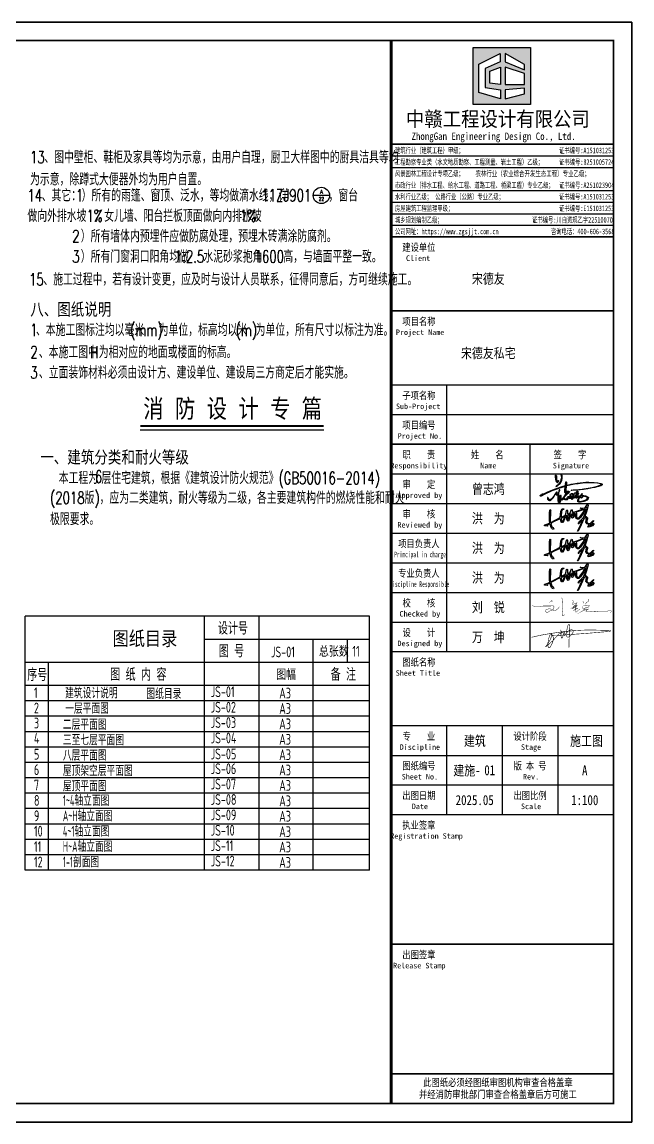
# Model space of a CAD drawing. Extents: x 522289 to 1051641, y 88514 to 354674.
# Drawn here: x 899561 to 916023, y 291238 to 320938 of the extents above; entities that cross this region are included whole.
import ezdxf
from ezdxf.enums import TextEntityAlignment as Align

# ---------------------------------------------------------------- set-up
doc = ezdxf.new("R2010")
doc.units = 0
doc.header["$LTSCALE"] = 1000
doc.header["$MEASUREMENT"] = 0
doc.layers.get('0').update_dxf_attribs({"linetype": 'CONTINUOUS'})
for name, color, linetype in [('_0', 7, 'CONTINUOUS'), ('P-图框', 7, 'CONTINUOUS'), ('PUB_DIM', 3, 'CONTINUOUS'), ('PUB_TEXT', 7, 'CONTINUOUS'), ('PUB_TITLE', 4, 'CONTINUOUS'), ('TEXT', 7, 'CONTINUOUS'), ('TK', 7, 'CONTINUOUS'), ('中赣LOGO', 7, 'CONTINUOUS'), ('图框字', 3, 'CONTINUOUS'), ('曾志鸿签名', 154, 'CONTINUOUS')]:
    doc.layers.add(name, color=color, linetype=linetype)
doc.styles.add('_HZTXT', font='ros1.shx', dxfattribs={"width": 0.75, "bigfont": 'HZTXT.shx'})
doc.styles.add('_TCH_LABEL', font='COMPLEX', dxfattribs={"bigfont": 'GBCBIG'})
doc.styles.add('hz1', font='SIMPLEX', dxfattribs={"width": 0.8, "bigfont": 'HZTXT'})
doc.styles.add('STYLE-ARIAL', font='NSimSun.ttf')
doc.styles.add('图签', font='宋体.ttf', dxfattribs={"width": 0.66})
doc.styles.add('宋体08', font='宋体.ttf', dxfattribs={"width": 0.8})
doc.styles.add('文字2', font='TXT', dxfattribs={"width": 0.7, "bigfont": 'HZTXT'})
doc.styles.add('黑体', font='simhei_0.ttf', dxfattribs={"height": 100})

# ---------------------------------------------------------------- blocks, each defined once
blk = doc.blocks.new('中赣设计')
at = {"layer": '中赣LOGO'}
h = blk.add_hatch(color=256, dxfattribs=at)
h.dxf.hatch_style = 1
h.paths.add_polyline_path([(355563.01, 340.95), (355563.01, 319.81), (355584.16, 319.81), (355584.16, 340.95)])
h.paths.add_polyline_path([(355581.97, 334.69), (355581.97, 332.68), (355574.81, 335.58), (355574.81, 338.73)], flags=16)
h.paths.add_polyline_path([(355581.97, 331.28), (355581.97, 327.26), (355574.81, 327.26), (355574.81, 333.64)], flags=16)
h.paths.add_polyline_path([(355573.04, 335.58), (355567.39, 333.12), (355567.39, 326.13), (355573.08, 325.21), (355573.08, 321.94), (355565.12, 324.21), (355565.12, 334.7), (355573.04, 338.73)], flags=16)
h.paths.add_polyline_path([(355573.08, 333.64), (355573.08, 327.26), (355569.1, 327.7), (355569.1, 332.14)], flags=16)
h.paths.add_polyline_path([(355581.97, 325.85), (355581.97, 323.77), (355574.81, 321.94), (355574.81, 325.21)], flags=16)
blk.add_lwpolyline([(355563.01, 340.95), (355584.16, 340.95), (355584.16, 319.81), (355563.01, 319.81)], close=True, dxfattribs=at)
for points in [[(355573.04, 338.73), (355573.04, 335.58), (355567.39, 333.12), (355567.39, 326.13), (355573.08, 325.21), (355573.08, 321.94), (355565.12, 324.21), (355565.12, 334.7), (355573.04, 338.73)], [(355574.81, 338.73), (355574.81, 335.58), (355581.97, 332.68), (355581.97, 334.69), (355574.81, 338.73)], [(355573.08, 333.64), (355573.08, 327.26), (355569.1, 327.7), (355569.1, 332.14), (355573.08, 333.64)], [(355574.81, 333.64), (355574.81, 327.26), (355581.97, 327.26), (355581.97, 331.28), (355574.81, 333.64)], [(355574.81, 325.21), (355574.81, 321.94), (355581.97, 323.77), (355581.97, 325.85), (355574.81, 325.21)]]:
    blk.add_lwpolyline(points, dxfattribs=at)
blk = doc.blocks.new('A$C0910a4f4')
at = {"layer": '曾志鸿签名'}
h = blk.add_hatch(color=7, dxfattribs=at)
h.paths.add_polyline_path([(-51, 212), (-54, 195), (-60, 174), (-66, 156), (-76, 126), (-98, 90), (-113, 71), (-132, 50), (-151, 31), (-170, 16), (-183, 9), (-193, 1), (-198, -4), (-198, -7), (-191, -7), (-168, 3), (-151, 13), (-136, 24), (-105, 51), (-79, 77), (-66, 100), (-52, 131), (-41, 156), (-34, 179), (-29, 204), (-25, 226), (-25, 246), (-26, 265), (-29, 287), (-36, 304), (-41, 311), (-45, 314), (-49, 314), (-55, 312), (-55, 309), (-58, 309), (-62, 310), (-63, 307), (-62, 303), (-62, 300), (-60, 296), (-57, 295), (-54, 297), (-53, 292), (-51, 269), (-48, 255), (-48, 239), (-49, 224)])
h.paths.add_polyline_path([(-205, 235), (-201, 206), (-196, 178), (-188, 148), (-187, 137), (-177, 114), (-173, 104), (-167, 98), (-157, 95), (-151, 95), (-145, 100), (-135, 117), (-128, 142), (-125, 154), (-131, 156), (-133, 152), (-137, 142), (-146, 132), (-150, 123), (-155, 118), (-159, 118), (-162, 129), (-168, 152), (-177, 187), (-180, 231), (-180, 250), (-182, 274), (-188, 296), (-193, 301), (-199, 300), (-205, 299), (-210, 294), (-208, 277), (-206, 253)])
h = blk.add_hatch(color=7, dxfattribs=at)
h.paths.add_polyline_path([(376, 80), (328, 72), (275, 63), (219, 54), (156, 40), (103, 25), (85, 23), (91, 75), (92, 103), (89, 112), (81, 114), (75, 114), (72, 110), (61, 76), (57, 64), (63, 65), (70, 80), (70, 61), (65, 35), (61, 18), (0, 0), (-54, -19), (-128, -43), (-210, -70), (-324, -113), (-417, -153), (-504, -193), (-534, -208), (-550, -215), (-538, -199), (-561, -211), (-582, -219), (-597, -232), (-612, -243), (-624, -252), (-625, -260), (-616, -269), (-606, -269), (-599, -267), (-580, -257), (-533, -234), (-459, -197), (-380, -158), (-303, -126), (-195, -88), (-124, -60), (-64, -41), (-34, -32), (18, -16), (60, -6), (55, -38), (48, -85), (44, -135), (42, -160), (41, -174), (51, -187), (56, -191), (70, -192), (86, -192), (96, -189), (74, -217), (43, -257), (22, -286), (-10, -330), (-24, -344), (-27, -350), (-31, -359), (-34, -361), (-37, -366), (-38, -372), (-41, -377), (-40, -380), (-38, -381), (-32, -381), (-29, -380), (-27, -376), (-25, -371), (-19, -367), (-16, -365), (-11, -358), (-6, -353), (-2, -349), (6, -351), (14, -353), (25, -355), (38, -359), (51, -364), (79, -369), (90, -369), (104, -370), (108, -368), (112, -362), (116, -354), (121, -343), (126, -327), (137, -307), (141, -303), (146, -305), (151, -309), (155, -315), (164, -323), (169, -329), (174, -333), (177, -335), (183, -335), (186, -330), (193, -322), (207, -311), (214, -306), (218, -300), (225, -285), (228, -275), (225, -268), (221, -268), (213, -273), (210, -278), (207, -286), (206, -291), (202, -297), (194, -301), (189, -294), (188, -288), (190, -278), (192, -267), (195, -258), (200, -247), (205, -235), (207, -230), (210, -222), (214, -217), (217, -212), (224, -208), (231, -205), (236, -204), (246, -210), (249, -213), (254, -218), (257, -222), (257, -226), (259, -242), (248, -255), (243, -278), (235, -293), (235, -301), (237, -334), (237, -344), (228, -339), (227, -345), (232, -357), (236, -362), (242, -362), (245, -354), (267, -315), (271, -303), (277, -287), (281, -270), (298, -236), (297, -257), (294, -274), (291, -293), (288, -308), (289, -316), (293, -324), (300, -326), (303, -326), (307, -320), (323, -284), (331, -254), (346, -214), (351, -201), (354, -191), (355, -188), (358, -181), (360, -179), (359, -185), (357, -189), (358, -193), (357, -196), (360, -199), (362, -202), (367, -205), (372, -205), (377, -204), (380, -202), (383, -197), (387, -195), (388, -198), (386, -202), (385, -205), (381, -212), (380, -217), (376, -220), (370, -222), (369, -226), (367, -233), (365, -236), (362, -239), (360, -245), (359, -251), (361, -256), (363, -260), (360, -271), (356, -280), (352, -288), (348, -296), (343, -303), (342, -310), (345, -315), (349, -318), (352, -320), (361, -319), (365, -317), (367, -314), (387, -303), (400, -297), (413, -292), (433, -286), (446, -283), (450, -283), (441, -293), (436, -301), (423, -317), (411, -334), (406, -342), (394, -373), (390, -396), (390, -406), (396, -418), (406, -425), (419, -430), (433, -434), (443, -435), (470, -433), (512, -423), (554, -412), (586, -401), (616, -388), (642, -376), (660, -356), (663, -347), (673, -329), (677, -315), (678, -310), (678, -306), (675, -300), (658, -284), (631, -269), (597, -259), (575, -256), (546, -252), (520, -255), (502, -258), (501, -252), (506, -234), (509, -210), (509, -202), (503, -199), (500, -205), (499, -213), (494, -216), (492, -217), (489, -220), (479, -242), (471, -260), (462, -260), (452, -263), (445, -264), (438, -266), (415, -270), (398, -276), (388, -279), (382, -281), (380, -279), (382, -274), (386, -266), (392, -249), (396, -234), (404, -217), (410, -201), (412, -191), (411, -185), (405, -179), (402, -177), (397, -176), (388, -177), (385, -177), (386, -173), (391, -156), (392, -147), (392, -142), (392, -134), (390, -132), (388, -130), (385, -128), (381, -127), (378, -127), (371, -133), (355, -158), (344, -178), (339, -187), (334, -193), (334, -190), (334, -187), (332, -185), (328, -182), (326, -181), (321, -180), (318, -181), (315, -183), (300, -201), (287, -220), (270, -253), (259, -284), (252, -306), (248, -308), (247, -305), (247, -301), (251, -288), (253, -276), (259, -260), (265, -251), (271, -234), (270, -219), (261, -208), (251, -199), (238, -193), (224, -195), (208, -202), (199, -209), (189, -231), (176, -287), (174, -301), (168, -305), (162, -302), (153, -289), (152, -284), (151, -277), (147, -274), (140, -275), (133, -278), (117, -298), (96, -329), (90, -345), (89, -352), (85, -356), (78, -355), (65, -347), (52, -339), (40, -332), (25, -332), (11, -334), (20, -320), (39, -287), (74, -248), (104, -217), (141, -187), (161, -167), (172, -151), (169, -147), (162, -144), (157, -144), (151, -147), (146, -147), (152, -141), (153, -135), (151, -130), (137, -132), (120, -135), (102, -135), (86, -134), (75, -128), (68, -118), (83, 6), (95, 9), (212, 36), (303, 52), (399, 67), (522, 81), (615, 90), (706, 91), (816, 89), (922, 78), (1008, 60), (1018, 55), (1024, 47), (1017, 38), (927, -3), (854, -21), (785, -35), (674, -54), (556, -73), (459, -87), (339, -100), (235, -104), (215, -106), (229, -112), (267, -111), (297, -109), (353, -108), (424, -100), (544, -85), (666, -67), (785, -45), (850, -32), (909, -20), (951, -11), (981, -3), (1013, 7), (1043, 27), (1053, 38), (1049, 51), (1041, 63), (1018, 73), (938, 95), (839, 104), (694, 111), (608, 107), (458, 94)])
h.paths.add_polyline_path([(547, -273), (554, -273), (586, -276), (597, -278), (622, -284), (637, -291), (645, -299), (650, -308), (652, -318), (644, -326), (633, -346), (614, -365), (595, -376), (562, -390), (475, -411), (430, -415), (416, -412), (412, -406), (411, -397), (411, -381), (412, -366), (414, -359), (423, -339), (432, -327), (435, -317), (448, -303), (457, -309), (466, -309), (472, -308), (478, -306), (486, -301), (491, -294), (501, -287), (507, -285), (506, -289), (499, -296), (489, -305), (481, -314), (479, -319), (484, -321), (492, -316), (502, -313), (519, -300), (533, -286)], flags=16)
h.paths.add_polyline_path([(135, -144), (137, -149), (130, -154), (123, -157), (106, -163), (88, -169), (76, -171), (66, -167), (65, -162), (62, -155), (66, -137), (70, -140), (74, -142), (80, -145), (92, -145), (109, -145), (117, -144), (126, -144)], flags=16)
h = blk.add_hatch(color=7, dxfattribs=at)
h.paths.add_polyline_path([(-142, -399), (-138, -409), (-138, -432), (-137, -437), (-134, -440), (-125, -437), (-124, -433), (-125, -427), (-115, -421), (-105, -428), (-94, -430), (-81, -428), (-76, -419), (-73, -410), (-64, -384), (-51, -310), (-54, -273), (-56, -253), (-63, -247), (-75, -243), (-84, -249), (-90, -257), (-99, -269), (-107, -281), (-112, -292), (-116, -307), (-121, -320), (-125, -328), (-128, -318), (-128, -303), (-126, -286), (-123, -278), (-123, -262), (-122, -244), (-122, -231), (-121, -220), (-119, -191), (-116, -178), (-114, -170), (-104, -137), (-92, -118), (-90, -109), (-92, -99), (-100, -94), (-104, -92), (-110, -94), (-113, -104), (-116, -130), (-122, -156), (-129, -172), (-138, -194), (-145, -211), (-158, -225), (-165, -220), (-165, -210), (-168, -197), (-168, -187), (-167, -171), (-167, -157), (-173, -157), (-179, -159), (-188, -172), (-196, -180), (-211, -195), (-229, -225), (-255, -269), (-268, -286), (-274, -287), (-284, -302), (-301, -324), (-310, -331), (-317, -337), (-328, -348), (-340, -356), (-352, -364), (-369, -362), (-384, -358), (-392, -347), (-398, -334), (-402, -323), (-406, -315), (-409, -311), (-417, -306), (-422, -306), (-426, -323), (-422, -347), (-413, -363), (-408, -372), (-400, -377), (-369, -387), (-354, -384), (-338, -377), (-313, -361), (-304, -352), (-265, -303), (-249, -276), (-230, -243), (-220, -226), (-203, -201), (-193, -185), (-185, -179), (-185, -197), (-186, -210), (-186, -226), (-179, -235), (-174, -242), (-167, -248), (-158, -244), (-148, -233), (-142, -220), (-138, -218), (-143, -279), (-146, -324), (-145, -349), (-144, -379)])
h.paths.add_polyline_path([(-124, -406), (-116, -396), (-114, -405), (-117, -413), (-123, -414)], flags=16)
h.paths.add_polyline_path([(-117, -389), (-120, -378), (-117, -362), (-106, -310), (-87, -285), (-90, -298), (-96, -318), (-103, -342), (-111, -373)], flags=16)
h.paths.add_polyline_path([(-96, -390), (-86, -396), (-81, -399), (-89, -419), (-96, -419), (-106, -411)], flags=16)
h.paths.add_polyline_path([(-91, -367), (-93, -359), (-93, -349), (-88, -340), (-77, -328), (-77, -333), (-78, -344), (-80, -351), (-83, -365), (-85, -370)], flags=16)
h.paths.add_polyline_path([(-87, -316), (-88, -307), (-84, -291), (-77, -271), (-73, -277), (-72, -295), (-78, -311)], flags=16)
at = {"layer": '曾志鸿签名', "color": 7}
for points in [[(-188, 296), (-182, 274), (-180, 250), (-180, 231), (-177, 187), (-168, 152), (-162, 129), (-159, 118), (-155, 118), (-150, 123), (-146, 132), (-137, 142), (-133, 152), (-131, 156), (-125, 154), (-128, 142), (-135, 117), (-145, 100), (-151, 95), (-157, 95), (-167, 98), (-173, 104), (-177, 114), (-187, 137), (-188, 148), (-196, 178), (-201, 206), (-205, 235), (-206, 253), (-208, 277), (-210, 294), (-205, 299), (-199, 300), (-193, 301), (-188, 296), (-188, 296)], [(-57, 295), (-54, 297), (-53, 292), (-51, 269), (-48, 255), (-48, 239), (-49, 224), (-51, 212), (-54, 195), (-60, 174), (-66, 156), (-76, 126), (-98, 90), (-113, 71), (-132, 50), (-151, 31), (-170, 16), (-183, 9), (-193, 1), (-198, -4), (-198, -7), (-191, -7), (-168, 3), (-151, 13), (-136, 24), (-105, 51), (-79, 77), (-66, 100), (-52, 131), (-41, 156), (-34, 179), (-29, 204), (-25, 226), (-25, 246), (-26, 265), (-29, 287), (-36, 304), (-41, 311), (-45, 314), (-49, 314), (-55, 312), (-55, 309), (-58, 309), (-62, 310), (-63, 307), (-62, 303), (-62, 300), (-60, 296), (-57, 295)], [(-538, -199), (-550, -215), (-534, -208), (-504, -193), (-417, -153), (-324, -113), (-210, -70), (-128, -43), (-54, -19), (0, 0), (61, 18), (65, 35), (70, 61), (70, 80), (63, 65), (57, 64), (61, 76), (72, 110), (75, 114), (81, 114), (89, 112), (92, 103), (91, 75), (85, 23), (103, 25), (156, 40), (219, 54), (275, 63), (328, 72), (376, 80), (458, 94), (608, 107), (694, 111), (839, 104), (938, 95), (1018, 73), (1041, 63), (1049, 51), (1053, 38), (1043, 27), (1013, 7), (981, -3), (951, -11), (909, -20), (850, -32), (785, -45), (666, -67), (544, -85), (424, -100), (353, -108), (297, -109), (267, -111), (229, -112), (215, -106), (235, -104), (339, -100), (459, -87), (556, -73), (674, -54), (785, -35), (854, -21), (927, -3), (1017, 38), (1024, 47), (1018, 55), (1008, 60), (922, 78), (816, 89), (706, 91), (615, 90), (522, 81), (399, 67), (303, 52), (212, 36), (95, 9), (83, 6), (68, -118), (75, -128), (86, -134), (102, -135), (120, -135), (137, -132), (151, -130), (151, -130), (153, -135), (152, -141), (146, -147), (151, -147), (157, -144), (162, -144), (169, -147), (172, -151), (161, -167), (141, -187), (104, -217), (74, -248), (39, -287), (20, -320), (11, -334), (25, -332), (40, -332), (52, -339), (65, -347), (78, -355), (85, -356), (89, -352), (90, -345), (96, -329), (117, -298), (133, -278), (140, -275), (147, -274), (151, -277), (152, -284), (153, -289), (162, -302), (168, -305), (174, -301), (176, -287), (189, -231), (199, -209), (208, -202), (224, -195), (238, -193), (251, -199), (261, -208), (270, -219), (271, -234), (265, -251), (259, -260)], [(675, -300), (678, -306), (678, -310), (677, -315), (673, -329), (663, -347), (660, -356), (642, -376), (616, -388), (586, -401), (554, -412), (512, -423), (470, -433), (443, -435), (433, -434), (419, -430), (406, -425), (396, -418), (390, -406), (390, -396), (394, -373), (406, -342), (411, -334), (423, -317), (436, -301), (441, -293), (450, -283), (446, -283), (433, -286), (413, -292), (400, -297), (387, -303), (367, -314), (365, -317), (361, -319), (352, -320), (349, -318), (345, -315), (342, -310), (343, -303), (348, -296), (352, -288), (356, -280), (360, -271), (363, -260), (361, -256), (359, -251), (360, -245), (362, -239), (365, -236), (367, -233), (369, -226), (370, -222), (376, -220), (380, -217), (381, -212), (385, -205), (386, -202), (388, -198), (387, -195), (385, -196), (383, -198), (380, -202), (377, -204), (372, -205), (367, -205), (365, -204), (362, -202), (360, -199), (357, -196), (358, -193), (357, -189), (359, -185), (360, -179), (358, -181), (355, -188), (354, -191), (351, -201), (346, -214), (331, -254), (323, -284), (307, -320), (303, -326), (300, -326), (293, -324), (289, -316), (288, -308), (291, -293), (294, -274), (297, -257), (298, -236), (281, -270), (277, -287), (271, -303), (267, -315), (245, -354), (242, -362), (236, -362), (232, -357), (227, -345), (228, -339), (237, -344), (237, -334), (235, -301), (235, -293), (243, -278), (248, -255), (259, -242), (257, -226), (257, -222), (254, -218), (254, -218), (249, -213), (246, -210), (236, -204), (231, -205), (224, -208), (217, -212), (214, -217), (210, -222), (207, -230), (205, -235), (200, -247), (195, -258), (192, -267), (190, -278), (188, -288), (189, -294), (194, -301), (202, -297), (206, -291), (207, -286), (210, -278), (213, -273), (213, -273), (221, -268), (225, -268), (228, -275), (225, -285), (218, -300), (214, -306), (207, -311), (193, -322), (186, -330), (183, -335), (183, -335), (177, -335), (174, -333), (169, -329), (164, -323), (155, -315), (151, -309), (146, -305), (141, -303), (137, -307), (126, -327), (121, -343), (116, -354), (112, -362), (108, -368), (104, -370), (90, -369), (79, -369), (51, -364), (38, -359), (25, -355), (14, -353), (6, -351), (0, -350), (-3, -350), (-6, -353), (-11, -358), (-16, -365), (-19, -367), (-25, -371), (-27, -376), (-29, -380), (-32, -381), (-38, -381), (-40, -380), (-41, -377), (-38, -372), (-37, -366), (-34, -361), (-31, -359), (-27, -350), (-24, -344), (-10, -330), (22, -286), (43, -257), (74, -217), (96, -189), (86, -192), (70, -192), (56, -191), (51, -187), (41, -174), (42, -160), (44, -135), (48, -85), (55, -38), (60, -6), (60, -6), (18, -16), (-34, -32), (-64, -41), (-124, -60), (-195, -88), (-303, -126), (-380, -158), (-459, -197), (-533, -234), (-580, -257), (-599, -267), (-606, -269), (-616, -269), (-625, -260), (-624, -252), (-612, -243), (-597, -232), (-582, -219), (-561, -211), (-538, -199)], [(-422, -306), (-426, -323), (-422, -347), (-413, -363), (-408, -372), (-400, -377), (-369, -387), (-354, -384), (-338, -377), (-313, -361), (-304, -352), (-265, -303), (-249, -276), (-230, -243), (-220, -226), (-203, -201), (-195, -188), (-191, -184), (-185, -179), (-185, -197), (-186, -210), (-186, -226), (-179, -235), (-174, -242), (-167, -248), (-158, -244), (-148, -233), (-142, -220), (-138, -218), (-143, -279), (-146, -324)], [(-146, -324), (-145, -349), (-144, -379), (-142, -399), (-138, -409), (-138, -409), (-138, -432), (-137, -437), (-134, -440), (-125, -437), (-124, -433), (-125, -427), (-119, -423), (-111, -424), (-105, -428), (-94, -430), (-81, -428), (-76, -419), (-73, -410), (-64, -384), (-51, -310), (-54, -273), (-56, -253), (-63, -247), (-75, -243), (-84, -249), (-90, -257), (-99, -269), (-107, -281), (-112, -292), (-116, -307), (-121, -320), (-125, -328), (-125, -328), (-128, -318), (-128, -303), (-126, -286), (-123, -278), (-123, -262), (-122, -244), (-122, -231), (-121, -220), (-119, -191), (-116, -178), (-114, -170), (-104, -137), (-92, -118), (-90, -109), (-92, -99), (-100, -94), (-104, -92), (-110, -94), (-113, -104), (-116, -130), (-122, -156), (-129, -172), (-138, -194), (-145, -211), (-158, -225), (-158, -225), (-165, -220), (-165, -210), (-168, -197), (-168, -187), (-167, -171), (-167, -162), (-167, -157), (-173, -157), (-179, -159), (-179, -159), (-188, -172), (-196, -180), (-211, -195), (-229, -225), (-255, -269), (-268, -286), (-274, -287), (-284, -302), (-301, -324), (-310, -331), (-317, -337), (-328, -348), (-340, -356), (-349, -362), (-357, -364), (-369, -362), (-384, -358), (-392, -347), (-396, -338), (-400, -329), (-402, -323), (-406, -315), (-409, -311), (-417, -306), (-422, -306)], [(-106, -310), (-117, -362), (-120, -378), (-117, -389), (-111, -373), (-103, -342), (-96, -318), (-90, -298), (-87, -285), (-106, -310)], [(-77, -271), (-84, -291), (-88, -307), (-87, -316), (-78, -311), (-72, -295), (-73, -277), (-77, -271)], [(66, -137), (62, -155), (65, -162), (66, -167), (76, -171), (88, -169), (106, -163), (123, -157), (130, -154), (137, -149), (135, -144), (126, -144), (117, -144), (109, -145), (92, -145), (80, -145), (74, -142), (70, -140), (66, -137)], [(259, -260), (253, -276), (251, -288), (247, -301), (247, -305), (248, -308), (252, -306), (259, -284), (270, -253), (287, -220), (300, -201), (315, -183), (318, -181), (321, -180), (326, -181), (328, -182), (332, -185), (334, -187), (334, -190), (334, -193), (339, -187), (344, -178), (355, -158), (371, -133), (378, -127), (381, -127), (385, -128), (388, -130), (390, -132), (392, -134), (392, -142), (392, -147), (391, -156), (386, -173), (385, -177), (388, -177), (397, -176), (402, -177), (405, -179), (411, -185), (412, -191), (410, -201), (404, -217), (396, -234), (392, -249), (386, -266), (382, -274), (380, -279), (382, -281), (388, -279), (398, -276), (415, -270), (438, -266), (445, -264), (452, -263), (462, -260), (468, -260), (471, -260), (479, -242), (489, -220), (492, -217), (494, -216), (499, -213), (500, -205), (503, -199), (509, -202), (509, -210), (506, -234), (501, -252), (502, -258), (520, -255), (546, -252), (575, -256), (597, -259), (631, -269), (658, -284), (675, -300)], [(448, -303), (435, -317), (432, -327), (423, -339), (414, -359), (412, -366), (411, -381), (411, -397), (412, -406), (416, -412), (430, -415), (475, -411), (562, -390), (595, -376), (614, -365), (633, -346), (644, -326), (652, -318), (650, -308), (645, -299), (637, -291), (622, -284), (597, -278), (586, -276), (554, -273), (547, -273), (533, -286), (519, -300), (502, -313), (492, -316), (484, -321), (479, -319), (481, -314), (489, -305), (499, -296), (506, -289), (507, -285), (501, -287), (491, -294), (486, -301), (478, -306), (472, -308), (466, -309), (457, -309), (448, -303), (448, -303)], [(-119, -399), (-124, -406), (-123, -411), (-122, -414), (-117, -413), (-114, -406), (-114, -403), (-115, -400), (-119, -399)], [(-96, -390), (-104, -406), (-105, -412), (-96, -419), (-89, -419), (-81, -399), (-86, -396), (-96, -390)], [(-93, -349), (-93, -359), (-91, -367), (-85, -370), (-83, -365), (-80, -351), (-78, -344), (-77, -333), (-77, -328), (-88, -340), (-93, -349)]]:
    blk.add_lwpolyline(points, dxfattribs=at)
blk = doc.blocks.new('A$C00294823')
at = {"linetype": 'Continuous'}
h = blk.add_hatch(color=256, dxfattribs=at)
h.dxf.hatch_style = 1
h.paths.add_polyline_path([(219, 124), (206, 124.5), (206, 119), (151.2, 100.4), (150, 115), (146, 117), (140, 98), (129, 92), (125, 93), (125, 112), (122, 115), (120, 112), (114, 87), (90.9, 74.9), (93, 110), (98, 116), (103, 117), (107, 120), (97, 120), (94, 118), (88, 106), (86, 73), (35, 47), (32, 51), (33, 110), (35, 113), (31, 117), (29, 114), (28, 99), (27, 55), (29, 44), (19, 39), (2, 34), (0, 32), (1, 29), (17, 27), (18, 29), (12.2, 31.9), (30, 39), (39, 16), (43, 11), (49, 9), (51, 12), (48, 20), (40, 24), (35, 40), (38, 44), (86.7, 68.3), (88, 55), (91, 48), (95, 46), (97, 47), (105, 56), (114, 77), (118, 83), (121, 82), (122, 78), (122, 64), (124, 55), (128, 53), (133, 61), (141, 84), (142, 92), (145, 93), (147, 90), (149, 72), (152, 70), (156, 74), (162, 85), (166, 97), (169, 91), (169, 77), (172, 69), (178, 64), (186, 65), (195, 74), (214, 102), (220, 116), (225, 119), (226, 115), (223, 104), (211, 73), (191, 54), (183, 40), (183.8, 39.6), (203, 60), (204, 56), (191, 24), (179, 0), (182, 0), (192, 18), (212, 66), (218, 72), (224, 74), (228, 69), (224, 48), (230, 40), (242, 35), (235, 24), (237, 22), (246, 23), (259, 29), (267, 38), (267, 41), (265, 42), (254, 42), (267, 58), (261, 55), (247, 41), (238, 41), (229, 47), (229, 56), (232, 66), (232, 72), (225, 79), (218, 79), (228, 105), (236, 138), (235, 145), (233, 145)])
h.paths.add_polyline_path([(91, 63), (92, 70), (110.3, 78.6), (109, 72), (102, 59), (93.7, 50.7)], flags=16)
h.paths.add_polyline_path([(126, 68), (124.8, 85.9), (138.4, 90.5), (134, 74), (128, 62)], flags=16)
h.paths.add_polyline_path([(152, 82), (150.7, 96.2), (163.7, 99.4), (154, 80)], flags=16)
h.paths.add_polyline_path([(174, 76), (173, 95), (171, 102), (204, 114), (216.7, 116.3), (208, 99), (192, 77), (184, 69), (178, 69)], flags=16)
h.paths.add_polyline_path([(227, 125), (227, 128), (228, 126)], flags=16)
h.paths.add_polyline_path([(228, 127), (228, 129), (229, 128)], flags=16)
h.paths.add_polyline_path([(243, 28), (245, 32), (249, 36), (260.4, 36), (249, 28)], flags=16)
for points in [[(233, 145), (235, 145), (236, 138), (228, 105), (218, 79), (225, 79), (232, 72), (232, 66), (229, 56), (229, 47), (238, 41), (247, 41), (261, 55), (267, 58), (254, 42), (265, 42), (267, 41), (267, 38), (259, 29), (246, 23), (237, 22), (235, 24), (242, 35), (230, 40), (224, 48), (228, 69), (224, 74), (218, 72), (212, 66), (192, 18), (182, 0), (179, 0), (191, 24), (204, 56), (203, 60), (186, 42), (185, 39), (183, 40), (191, 54), (211, 73), (223, 104), (226, 115), (225, 119), (220, 116), (214, 102), (195, 74), (186, 65), (178, 64), (172, 69), (169, 77), (169, 91), (167, 95), (165, 94), (162, 85), (156, 74), (152, 70), (149, 72), (147, 90), (145, 93), (142, 92), (141, 84), (133, 61), (128, 53), (124, 55), (122, 64), (122, 78), (121, 82), (118, 83), (114, 77), (105, 56), (97, 47), (95, 46), (91, 48), (88, 55), (87, 65), (84, 67), (38, 44), (35, 40), (40, 24), (48, 20), (51, 12), (49, 9), (43, 11), (39, 16), (30, 39), (15, 33), (14, 31), (18, 29), (17, 27), (1, 29), (0, 32), (2, 34), (19, 39), (29, 44), (27, 55), (28, 99), (29, 114), (31, 117), (35, 113), (33, 110), (32, 51), (35, 47), (86, 73), (88, 106), (94, 118), (97, 120), (107, 120), (103, 117), (98, 116), (93, 110), (91, 77), (93, 76), (114, 87), (120, 112), (122, 115), (125, 112), (125, 93), (129, 92), (140, 98), (146, 117), (150, 115), (151, 103), (153, 101), (206, 119), (206, 122), (197, 123), (193, 125), (219, 124), (233, 145)], [(228, 126), (227, 128), (227, 125), (228, 126)], [(229, 128), (228, 129), (228, 127), (229, 128)], [(110, 77), (109, 78), (92, 70), (91, 63), (93, 54), (95, 52), (102, 59), (109, 72), (110, 77)], [(138, 89), (137, 90), (128, 87), (125, 83), (126, 68), (128, 62), (134, 74), (138, 89)], [(163, 98), (162, 99), (154, 97), (151, 93), (152, 82), (154, 80), (163, 98)], [(216, 115), (215, 116), (204, 114), (171, 102), (173, 95), (174, 76), (178, 69), (184, 69), (192, 77), (208, 99), (216, 115)], [(259, 35), (258, 36), (249, 36), (245, 32), (243, 28), (249, 28), (259, 35)]]:
    blk.add_lwpolyline(points, dxfattribs=at)
blk = doc.blocks.new('A$Ca6e7ed98')
at = {"layer": '图框字', "color": 0, "const_width": 15}
for points in [[(-219, -5), (-310, -3), (-354, 17), (-354, 17), (-311, -38), (-305, -117), (-342, -228), (-400, -331), (-414, -342), (-427, -340), (-445, -325), (-453, -306), (-457, -287), (-458, -260), (-457, -234), (-455, -202), (-451, -177), (-446, -145), (-438, -106), (-429, -74), (-420, -43), (-406, -4), (-395, 22), (-384, 41), (-378, 50), (-371, 52), (-362, 48), (-353, 35), (-355, -14), (-366, -53), (-378, -87), (-398, -130), (-426, -172), (-460, -226), (-480, -257), (-495, -278), (-505, -291), (-517, -307), (-517, -313), (-512, -313), (-448, -258), (-408, -223), (-379, -196), (-336, -161), (-293, -116), (-268, -87), (-245, -63), (-245, -63), (-212, -28), (-187, 1), (-170, 24), (-155, 38), (-132, 48), (-110, 54), (-79, 67), (-53, 81), (-60, 97), (-78, 104), (-94, 116), (-104, 131), (-101, 118), (-98, 102), (-95, 72), (-96, 26), (-96, -7), (-91, -46), (-87, -65), (-78, -76), (-67, -76), (-56, -59), (-47, -36), (-38, -2), (-16, 89), (-10, 112), (-7, 114), (-5, 112), (-4, 74), (-1, 34), (0, 0), (2, -6), (7, -9), (12, -7), (21, 27), (53, 62), (80, 91), (102, 113), (135, 135), (178, 151), (203, 154), (222, 147), (236, 131), (241, 110), (231, 79), (214, 50), (184, 9), (164, -12), (145, -29), (145, -29), (127, -42), (103, -51), (81, -49), (68, -40), (59, -22), (53, 32), (58, 100), (58, 100), (66, 150), (76, 202), (88, 252), (93, 267), (99, 283), (112, 299), (121, 301), (130, 296), (133, 278), (136, 240), (133, 87), (132, 38), (128, -66), (124, -166), (121, -260), (121, -308), (121, -308), (121, -308), (123, -336)], [(-901, -54), (-741, -17), (-568, 19), (-441, 40), (-356, 54), (-166, 80), (38, 108), (274, 128), (477, 141), (643, 146), (840, 144), (1015, 139), (1259, 133), (1270, 127), (1270, 121), (1255, 109), (732, 63), (633, 55), (87, 16), (-155, -2)], [(-219, -5), (-155, -2)]]:
    blk.add_lwpolyline(points, dxfattribs=at)
blk = doc.blocks.new('A$C885c171a')
at = {"layer": 'P-图框', "const_width": 10}
for points in [[(371, 206), (374, 204), (382, 198), (385, 186), (385, 164), (385, 147), (383, 126), (376, 89), (416, 104), (449, 117), (465, 124), (480, 127), (487, 127), (491, 129), (474, 102), (453, 76), (429, 58), (416, 44), (389, 20), (378, 15), (383, 18), (423, 42), (434, 53), (451, 64), (471, 75), (474, 75), (491, 69), (495, 67), (476, 44), (462, 35), (445, 24), (425, 4), (405, -9), (383, -18), (354, -27), (400, 4), (434, 29), (462, 38), (482, 49), (493, 55), (473, 27), (462, 13), (456, 5), (456, -7), (456, -11), (456, -26), (442, -46), (425, -62), (407, -67), (405, -71), (429, -56), (445, -46), (469, -35), (493, -26), (505, -16), (498, -16), (458, -38), (456, -26), (460, -2), (462, 31), (462, 53), (460, -11), (465, -36), (463, -55), (460, -74), (458, -92), (458, -107), (460, -120), (469, -120), (493, -102), (507, -82), (517, -75), (523, -68), (539, -60), (551, -49), (569, -36)], [(-724, 62), (-696, 51), (-678, 42), (-660, 35), (-634, 33), (-598, 33), (-574, 33), (-554, 33), (-519, 33), (-478, 38), (-419, 46), (-403, 46), (-361, 46), (-312, 46), (-284, 46), (-252, 46), (-230, 46), (-204, 47), (-186, 51), (-164, 51), (-157, 51), (-148, 49), (-131, 38), (-129, 25), (-129, 13), (-131, -2), (-131, -18), (-140, -35), (-146, -40), (-155, -49), (-182, -64), (-213, -78), (-242, -89), (-266, -104), (-288, -117), (-315, -126), (-337, -124), (-354, -100), (-355, -89), (-355, -71), (-343, -58), (-323, -44), (-301, -36), (-273, -33), (-253, -33), (-226, -33), (-210, -40), (-184, -53), (-166, -60), (-140, -73), (-133, -76), (-109, -78), (-98, -78), (-75, -64), (-60, -56), (-35, -42), (-22, -25), (-7, -9), (0, 0), (5, 9), (9, 20), (15, 27)], [(-209, 192), (-199, 192), (-189, 191), (-184, 187), (-175, 181), (-176, 173), (-185, 166), (-197, 162), (-211, 159), (-225, 158), (-242, 152), (-254, 149)], [(70, 271), (83, 259), (88, 249), (94, 233), (99, 213), (103, 193), (105, 166), (105, 140), (103, 106), (103, 82), (99, 38), (97, -18), (94, -64), (96, -106), (99, -140), (99, -158), (105, -188), (105, -208), (105, -215), (114, -222), (134, -213), (143, -198), (149, -184), (150, -177)], [(630, 39), (630, 33), (633, 23), (634, 11), (634, 1), (636, -7), (638, -11), (648, -12), (662, -12), (675, -10), (693, -10), (714, -8), (733, -7), (752, -1), (768, 5), (788, 11), (798, 17), (803, 21), (812, 35), (818, 42), (822, 52), (824, 61), (824, 65), (820, 69), (812, 70), (791, 70), (775, 68), (744, 61), (723, 56), (696, 53), (677, 49), (668, 47), (663, 46)], [(651, 174), (658, 161), (659, 159), (659, 157), (659, 153), (661, 149), (663, 143), (666, 127), (667, 123), (667, 121), (667, 118), (668, 115)], [(797, 230), (800, 228), (801, 226), (806, 222), (812, 218), (815, 213), (815, 206), (815, 201), (814, 195), (808, 186), (801, 179), (791, 172), (776, 160), (759, 146), (743, 130), (730, 114), (725, 109), (715, 102), (709, 97)], [(713, -9), (707, -15), (694, -35), (682, -47), (669, -61), (657, -76), (647, -84), (632, -92), (619, -100), (641, -88), (652, -83), (663, -76), (675, -70), (683, -69), (699, -67), (713, -63), (732, -58), (739, -55), (754, -52), (767, -46), (781, -43), (792, -38), (803, -32), (804, -33), (785, -45), (779, -49), (769, -52), (755, -64), (742, -80), (734, -99), (733, -106), (735, -109), (748, -109), (773, -109), (804, -109), (829, -109), (872, -107), (905, -104), (920, -102), (949, -98), (979, -98), (1026, -99), (1068, -96), (1122, -96), (1172, -92), (1203, -90), (1264, -90), (1310, -90), (1351, -86), (1379, -83), (1392, -83), (1410, -85), (1415, -86), (1423, -94), (1421, -103), (1411, -115), (1405, -120), (1396, -125), (1391, -127)]]:
    blk.add_lwpolyline(points, dxfattribs=at)
blk = doc.blocks.new('TQ1')
at = {"layer": 'P-图框'}
for p, q in [((841709, 197721), (841709, 204921)), ((840209, 204121), (846209, 204121)), ((843959, 197721), (843959, 203321)), ((840209, 202521), (846209, 202521)), ((840209, 201721), (846209, 201721)), ((840209, 200921), (846209, 200921)), ((840209, 200121), (846209, 200121)), ((840209, 199321), (846209, 199321)), ((840209, 198521), (846209, 198521)), ((841709, 193321), (841709, 195721)), ((843209, 195721), (843209, 193321)), ((844709, 195721), (844709, 193321)), ((840209, 194921), (846209, 194921)), ((840209, 194121), (846209, 194121))]:
    blk.add_line(p, q, dxfattribs=at)
for points in [[(804709, 185021), (846709, 185021), (846709, 214721), (804709, 214721)], [(840209, 214221), (840209, 185521), (846209, 185521), (846209, 214221)]]:
    blk.add_lwpolyline(points, close=True, dxfattribs=at)
at = {"layer": 'P-图框', "linetype": 'Continuous', "const_width": 40}
blk.add_lwpolyline([(807209, 185521), (846209, 185521), (846209, 214221), (807209, 214221)], close=True, dxfattribs=at)
at = {"layer": 'P-图框', "const_width": 80}
blk.add_lwpolyline([(840209, 185521), (840209, 214221)], dxfattribs=at)
at = {"layer": 'P-图框', "linetype": 'Continuous', "const_width": 40}
for points in [[(840209, 211421), (846209, 211421)], [(840209, 208921), (846209, 208921)], [(840209, 206921), (846209, 206921)], [(840209, 204921), (846209, 204921)], [(840209, 203321), (846209, 203321)], [(840209, 197721), (846209, 197721)], [(840209, 195721), (846209, 195721)], [(840209, 193321), (846209, 193321)], [(840209, 189821), (846209, 189821)], [(840209, 186321), (846209, 186321)]]:
    blk.add_lwpolyline(points, dxfattribs=at)
at = {"layer": 'P-图框', "linetype": 'Continuous'}
for points in [[(840209, 211109), (846209, 211109)], [(840209, 210796), (846209, 210796)], [(840209, 210171), (846209, 210171)], [(840209, 209859), (846209, 209859)], [(840209, 209546), (846209, 209546)], [(840209, 209234), (846209, 209234)]]:
    blk.add_lwpolyline(points, dxfattribs=at)
at = {"xscale": 5, "yscale": 5, "zscale": 5}
for p in [(844345, 200975), (844345, 200175), (844345, 199375)]:
    blk.add_blockref('A$C00294823', p, dxfattribs=at)
at = {"layer": 'P-图框'}
for name, p in [('A$C0910a4f4', (844853, 202188)), ('A$C885c171a', (844733, 198907))]:
    blk.add_blockref(name, p, dxfattribs=at)
at = {"layer": 'P-图框', "xscale": 0.9806248980000005, "yscale": 0.9806248980000005, "zscale": 0.9806248980000005}
blk.add_blockref('A$Ca6e7ed98', (844888, 198162), dxfattribs=at)
at = {"layer": '中赣LOGO', "xscale": 72.9, "yscale": 72.9, "zscale": 72.9}
blk.add_blockref('中赣设计', (-25078119, 189179), dxfattribs=at)
at = {"layer": 'P-图框'}
for s, height, style, width, p in [('中赣工程设计有限公司', 400, '黑体', 0.91, (840607, 211903)), ('ZhongGan Engineering Design Co., Ltd.', 200, 'STYLE-ARIAL', 0.88, (840759, 211537)), ('建筑行业（建筑工程）甲级；', 150, 'STYLE-ARIAL', 0.68, (840313, 211179)), ('证书编号:A151031253', 150, 'STYLE-ARIAL', 0.68, (844743, 211179)), ('工程勘察专业类（水文地质勘察、工程测量、岩土工程）乙级；', 150, 'STYLE-ARIAL', 0.68, (840313, 210866)), ('证书编号:B251005724', 150, 'STYLE-ARIAL', 0.68, (844743, 210866)), ('风景园林工程设计专项乙级；', 150, 'STYLE-ARIAL', 0.68, (840313, 210554)), ('农林行业（农业综合开发生态工程）专业乙级；', 150, 'STYLE-ARIAL', 0.7, (842485, 210554)), ('市政行业（排水工程、给水工程、道路工程、桥梁工程）专业乙级；', 150, 'STYLE-ARIAL', 0.68, (840313, 210241)), ('证书编号:A251023904', 150, 'STYLE-ARIAL', 0.68, (844743, 210241)), ('水利行业乙级； 公路行业（公路）专业乙级；', 150, 'STYLE-ARIAL', 0.68, (840313, 209929)), ('证书编号:A151031253', 150, 'STYLE-ARIAL', 0.68, (844743, 209929)), ('房屋建筑工程监理甲级；', 150, 'STYLE-ARIAL', 0.68, (840313, 209616)), ('证书编号:E151031253', 150, 'STYLE-ARIAL', 0.68, (844743, 209616)), ('城乡规划编制乙级；', 150, 'STYLE-ARIAL', 0.68, (840313, 209304)), ('证书编号:川自资规乙字22510070', 150, 'STYLE-ARIAL', 0.68, (844014, 209304)), ('公司网址：https://www.zgsjjt.com.cn', 150, 'STYLE-ARIAL', 0.68, (840313, 208991)), ('咨询电话：400-606-3568', 150, 'STYLE-ARIAL', 0.68, (844521, 208991))]:
    blk.add_text(s, height=height, dxfattribs=dict(at, style=style, width=width)).set_placement(p)
for s, height, style, width, p in [('建设单位', 200, '图签', 0.8, (840958, 208637)), ('Client', 150, 'STYLE-ARIAL', 0.97, (840936, 208344)), ('项目名称', 200, '图签', 0.8, (840958, 206637)), ('Project Name', 150, 'STYLE-ARIAL', 0.97, (840991, 206344)), ('子项名称', 200, '图签', 0.8, (840958, 204637)), ('Sub-Project', 150, 'STYLE-ARIAL', 0.97, (840938, 204344)), ('项目编号', 200, '图签', 0.8, (840958, 203837)), ('Project No.', 150, 'STYLE-ARIAL', 0.97, (840985, 203544)), ('职    责', 200, '图签', 0.8, (840958, 203037)), ('姓    名', 200, '图签', 0.8, (842804, 203037)), ('签    字', 200, '图签', 0.8, (845035, 203037)), ('Responsibility', 150, 'STYLE-ARIAL', 0.9, (840957, 202744)), ('Name', 150, 'STYLE-ARIAL', 0.97, (842832, 202744)), ('Signature', 150, 'STYLE-ARIAL', 0.97, (845062, 202744)), ('审    定', 200, '图签', 0.8, (840958, 202237)), ('Approved by', 150, 'STYLE-ARIAL', 0.9, (840985, 201944)), ('审    核', 200, '图签', 0.8, (840958, 201437)), ('Reviewed by', 150, 'STYLE-ARIAL', 0.9, (840985, 201144)), ('项目负责人', 200, '图签', 0.8, (840958, 200637)), ('Principal in charge', 150, 'STYLE-ARIAL', 0.6, (840990, 200344)), ('专业负责人', 200, '图签', 0.8, (840958, 199837)), ('Discipline Responsible', 150, 'STYLE-ARIAL', 0.6, (840971, 199544)), ('校    核', 200, '图签', 0.8, (840958, 199037)), ('Checked by', 150, 'STYLE-ARIAL', 0.9, (840985, 198744)), ('设    计', 200, '图签', 0.8, (840958, 198237)), ('Designed by', 150, 'STYLE-ARIAL', 0.9, (840985, 197944)), ('图纸名称', 200, '图签', 0.8, (840958, 197437)), ('Sheet Title', 150, 'STYLE-ARIAL', 0.97, (840931, 197144)), ('专    业', 200, '图签', 0.8, (840958, 195437)), ('设计阶段', 200, '图签', 0.8, (843958, 195437)), ('Discipline', 150, 'STYLE-ARIAL', 0.97, (840985, 195144)), ('Stage', 150, 'STYLE-ARIAL', 0.97, (843985, 195144)), ('图纸编号', 200, '图签', 0.8, (840958, 194637)), ('版 本 号', 200, '图签', 0.8, (843958, 194637)), ('Sheet No.', 150, 'STYLE-ARIAL', 0.97, (840985, 194344)), ('Rev.', 150, 'STYLE-ARIAL', 0.97, (843985, 194344)), ('出图日期', 200, '图签', 0.8, (840958, 193837)), ('出图比例', 200, '图签', 0.8, (843958, 193837)), ('Date', 150, 'STYLE-ARIAL', 0.97, (840985, 193544)), ('Scale', 150, 'STYLE-ARIAL', 0.97, (843985, 193544)), ('执业签章', 200, '图签', 0.8, (840958, 193037)), ('Registration Stamp', 150, 'STYLE-ARIAL', 0.97, (841165, 192744)), ('出图签章', 200, '图签', 0.8, (840958, 189537)), ('Release Stamp', 150, 'STYLE-ARIAL', 0.97, (840970, 189244)), ('此图纸必须经图纸审图机构审查合格盖章', 200, '图签', 0.8, (843090, 186089)), ('并经消防审批部门审查合格盖章后方可施工', 200, '图签', 0.8, (843090, 185767))]:
    blk.add_text(s, height=height, dxfattribs=dict(at, style=style, width=width)).set_placement(p, align=Align.MIDDLE_CENTER)
at = {"layer": 'P-图框', "color": 6, "style": '图签', "width": 0.8}
for s, p in [('宋德友', (842831, 207788)), ('宋德友私宅', (842831, 205780)), ('曾志鸿', (842831, 202113)), ('洪  为', (842831, 201320)), ('洪  为', (842831, 200520)), ('洪  为', (842831, 199720)), ('刘  锐', (842831, 198920)), ('万  坤', (842831, 198113)), ('建筑', (842468, 195313)), ('施工图', (845481, 195313)), ('建施-', (842256, 194513)), ('A', (845434, 194513)), ('2025.05', (842464, 193713)), ('1:100', (845434, 193713))]:
    blk.add_text(s, height=270, dxfattribs=at).set_placement(p, align=Align.MIDDLE_CENTER)

msp = doc.modelspace()

# ---------------------------------------------------------------- linework, layer by layer
at = {"layer": '_0'}
msp.add_lwpolyline([(874023, 320938), (916023, 320938), (916023, 291238), (874023, 291238)], close=True, dxfattribs=at)
at = {"layer": 'PUB_DIM'}
msp.add_line((907861, 316255), (907421, 316255), dxfattribs=at)
msp.add_circle((907641, 316255), 220, dxfattribs=at)
at = {"layer": 'PUB_TITLE'}
msp.add_lwpolyline([(874023, 291238), (916023, 291238), (916023, 320938), (874023, 320938)], close=True, dxfattribs=at)
at = {"layer": 'TEXT'}
msp.add_line((902754, 309923), (907702, 309923), dxfattribs=at)
at = {"layer": 'TEXT', "const_width": 55}
msp.add_lwpolyline([(902754, 310032), (907702, 310032)], dxfattribs=at)
at = {"layer": 'TK'}
for p, q in [((908943, 304893), (899647, 304893)), ((904480, 304893), (904480, 298037)), ((905951, 304893), (905951, 298037)), ((908943, 298037), (908943, 304893)), ((908943, 304270), (904480, 304270)), ((907406, 304270), (907406, 298037)), ((908337, 304269), (908337, 303646)), ((908943, 303646), (899647, 303646)), ((900270, 303646), (900270, 298037)), ((908943, 303023), (899647, 303023)), ((908943, 302607), (899647, 302607)), ((908943, 302192), (899647, 302192)), ((908943, 301776), (899647, 301776)), ((908943, 301361), (899647, 301361)), ((908943, 300945), (899647, 300945)), ((908943, 300530), (899647, 300530)), ((908943, 300114), (899647, 300114)), ((908943, 299699), (899647, 299699)), ((908943, 299283), (899647, 299283)), ((908943, 298868), (899647, 298868)), ((908943, 298452), (899647, 298452)), ((908943, 298037), (899647, 298037)), ((908943, 298037), (899647, 298037))]:
    msp.add_line(p, q, dxfattribs=at)
msp.add_lwpolyline([(899647, 298037), (899647, 304893)], dxfattribs=at)

# ---------------------------------------------------------------- block references
at = {"layer": 'P-图框'}
msp.add_blockref('TQ1', (69314, 106217), dxfattribs=at)

# ---------------------------------------------------------------- texts
at = {"layer": 'P-图框', "color": 6, "style": '图签', "width": 0.8}
msp.add_text('01', height=270, dxfattribs=at).set_placement((912184, 300737), align=Align.MIDDLE_CENTER)
at = {"layer": 'PUB_TEXT'}
for s, height, style, width, p in [('13', 329.9, '文字2', 0.7, (899778, 317123)), ('、图中壁柜、鞋柜及家具等均为示意，由用户自理，厨卫大样图中的厨具洁具等均', 329.92, '文字2', 0.7, (900163, 317123)), ('为示意，除蹲式大便器外均为用户自置。', 329.92, '文字2', 0.7, (899778, 316527)), ('14', 329.9, '文字2', 0.7, (899707, 316091)), ('、其它：', 329.9, '文字2', 0.7, (900092, 316091)), ('1', 330, '文字2', 0.7, (901016, 316091)), ('）所有的雨篷、窗顶、泛水，等均做滴水线，详', 329.92, '文字2', 0.7, (901170, 316091)), ('11ZJ901', 329.9, '文字2', 0.7, (906020, 316091)), ('，窗台', 329.9, '文字2', 0.7, (907832, 316091)), ('做向外排水坡1%%%', 329.9, '文字2', 0.7, (899707, 315541)), ('，女儿墙、阳台拦板顶面做向内排水坡', 329.92, '文字2', 0.7, (901514, 315541)), ('1%', 329.9, '文字2', 0.7, (905440, 315541)), ('。', 330, '文字2', 0.7, (905825, 315541)), ('2', 330, '文字2', 0.7, (900915, 314991)), ('）所有墙体内预埋件应做防腐处理，预埋木砖满涂防腐剂。', 329.92, '文字2', 0.7, (901146, 314991)), ('3', 330, '文字2', 0.7, (900915, 314441)), ('）所有门窗洞口阳角均做', 329.92, '文字2', 0.7, (901146, 314441)), ('1:2.5', 329.9, '文字2', 0.7, (903686, 314441)), ('水泥砂浆抱角', 329.9, '文字2', 0.7, (904456, 314441)), ('1600', 329.9, '文字2', 0.7, (905842, 314441)), ('高，与墙面平整一致。', 329.9, '文字2', 0.7, (906612, 314441)), ('15', 329.9, '文字2', 0.7, (899752, 313824)), ('、施工过程中，若有设计变更，应及时与设计人员联系，征得同意后，方可继续施工。', 329.92, '文字2', 0.7, (900137, 313824)), ('八、图纸说明', 334.1, '宋体08', 0.8, (899784, 313014)), ('1', 330, '文字2', 0.7, (899784, 312459)), ('、本施工图标注均以毫米', 329.92, '文字2', 0.7, (899938, 312459)), ('(mm)', 329.9, '文字2', 0.7, (902479, 312459)), ('为单位，标高均以米', 329.9, '文字2', 0.7, (903249, 312459)), ('(m)', 329.9, '文字2', 0.7, (905327, 312459)), ('为单位，所有尺寸以标注为准。', 329.92, '文字2', 0.7, (905866, 312459)), ('2', 330, '文字2', 0.7, (899784, 311859)), ('、本施工图中', 329.9, '文字2', 0.7, (900015, 311859)), ('H', 330, '文字2', 0.7, (901401, 311859)), ('为相对应的地面或楼面的标高。', 329.92, '文字2', 0.7, (901632, 311859)), ('3', 330, '文字2', 0.7, (899784, 311309)), ('、立面装饰材料必须由设计方、建设单位、建设局三方商定后才能实施。', 329.92, '文字2', 0.7, (900015, 311309)), ('一、建筑分类和耐火等级', 334.1, '宋体08', 0.8, (900054, 309022)), ('本工程为', 329.9, '文字2', 0.7, (900551, 308462)), ('6', 330, '文字2', 0.7, (901529, 308496)), ('层住宅建筑，根据《建筑设计防火规范》(GB50016-2014)', 329.92, '文字2', 0.7, (901705, 308462)), ('(2018版)，应为二类建筑，耐火等级为二级，各主要建筑构件的燃烧性能和耐火', 329.92, '文字2', 0.7, (900318, 307927)), ('极限要求。', 329.9, '文字2', 0.7, (900318, 307353))]:
    msp.add_text(s, height=height, dxfattribs=dict(at, style=style, width=width)).set_placement(p)
at = {"layer": 'PUB_TEXT', "style": '_TCH_LABEL'}
for s, height, width, p, p2 in [('A', 114, 0.868217, (907599, 316296), (907683, 316296)), ('22', 99.4, 0.919289, (907567, 316112), (907715, 316112))]:
    msp.add_text(s, height=height, dxfattribs=dict(at, width=width)).set_placement(p, p2, align=Align.FIT)
at = {"layer": 'TEXT', "style": '宋体08', "width": 0.8}
for s, p in [('消', (902836, 310252)), ('防', (903691, 310252)), ('设', (904546, 310252)), ('计', (905402, 310252)), ('专', (906257, 310252)), ('篇', (907112, 310252))]:
    msp.add_text(s, height=501, dxfattribs=at).set_placement(p)
at = {"layer": 'TEXT', "color": 7, "style": '_HZTXT'}
for s, height, width, p in [('设计号', 336.4, 0.8, (904850, 304399)), ('图 号', 336.4, 0.8, (904872, 303785)), ('JS-01', 290.9, 0.8, (906279, 303785)), ('总张数', 290.9, 0.8, (907575, 303798)), ('11', 290.9, 0.8, (908475, 303803)), ('序号', 336.4, 0.8, (899703, 303145)), ('图 纸 内 容', 336.4, 0.8, (901942, 303151)), ('图幅', 290.9, 0.8, (906421, 303175)), ('备 注', 336.4, 0.8, (907891, 303152)), ('1', 291, 0.8, (899883, 302684)), ('建筑设计说明', 290.9, 0.6, (900726, 302674)), ('图纸目录', 290.9, 0.6, (902918, 302657)), ('JS-01', 290.9, 0.8, (904652, 302709)), ('A3', 290.9, 0.8, (906502, 302672)), ('2', 291, 0.8, (899883, 302269)), ('一层平面图', 290.9, 0.6, (900726, 302259)), ('JS-02', 290.9, 0.8, (904652, 302293)), ('A3', 290.9, 0.8, (906502, 302257)), ('3', 291, 0.8, (899883, 301866)), ('二层平面图', 290.9, 0.6, (900664, 301826)), ('JS-03', 290.9, 0.8, (904652, 301878)), ('A3', 290.9, 0.8, (906502, 301841)), ('JS-04', 290.9, 0.8, (904652, 301462)), ('4', 291, 0.8, (899883, 301458)), ('三至七层平面图', 290.9, 0.6, (900664, 301410)), ('A3', 290.9, 0.8, (906502, 301426)), ('5', 291, 0.8, (899883, 301023)), ('八层平面图', 290.9, 0.6, (900664, 300995)), ('JS-05', 290.9, 0.8, (904652, 301030)), ('A3', 290.9, 0.8, (906502, 301010)), ('6', 291, 0.8, (899883, 300607)), ('屋顶架空层平面图', 290.9, 0.6, (900664, 300579)), ('JS-06', 290.9, 0.8, (904652, 300631)), ('A3', 290.9, 0.8, (906502, 300594)), ('7', 291, 0.8, (899883, 300191)), ('屋顶平面图', 290.9, 0.6, (900664, 300164)), ('JS-07', 290.9, 0.8, (904652, 300216)), ('A3', 290.9, 0.8, (906502, 300179)), ('8', 291, 0.8, (899883, 299776)), ('1~4轴立面图', 290.9, 0.6, (900664, 299774)), ('JS-08', 290.9, 0.8, (904652, 299800)), ('A3', 290.9, 0.8, (906502, 299763)), ('A~H轴立面图', 290.9, 0.6, (900664, 299359)), ('JS-09', 290.9, 0.8, (904652, 299385)), ('9', 291, 0.8, (899883, 299360)), ('A3', 290.9, 0.8, (906502, 299348)), ('10', 290.9, 0.8, (899883, 298945)), ('4~1轴立面图', 290.9, 0.6, (900664, 298943)), ('JS-10', 290.9, 0.8, (904652, 298969)), ('A3', 290.9, 0.8, (906502, 298932)), ('11', 290.9, 0.8, (899883, 298529)), ('H~A轴立面图', 290.9, 0.6, (900664, 298531)), ('JS-11', 290.9, 0.8, (904652, 298553)), ('A3', 290.9, 0.8, (906502, 298517)), ('12', 290.9, 0.8, (899883, 298114)), ('1-1剖面图', 290.9, 0.6, (900664, 298116)), ('JS-12', 290.9, 0.8, (904652, 298138)), ('A3', 290.9, 0.8, (906502, 298101))]:
    msp.add_text(s, height=height, dxfattribs=dict(at, width=width)).set_placement(p)
at = {"layer": 'TEXT', "color": 7, "style": 'hz1'}
msp.add_text('图纸目录', height=436.3, dxfattribs=at).set_placement((902006, 304059))

doc.saveas('drawing.dxf')
